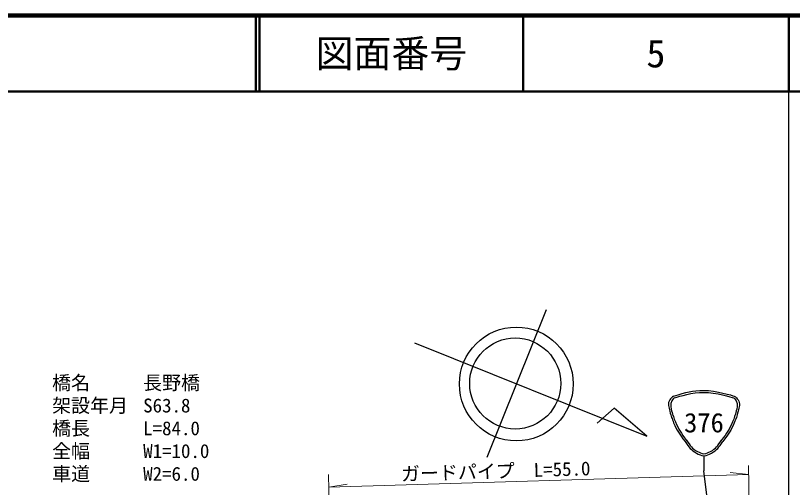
# Model space of a CAD drawing. Units: millimetres at full size, sheet at 1:1000; details may follow other scales. Extents: x 40000 to 680000, y 20000 to 380000.
# Drawn here: x 477069 to 579500, y 317820 to 380000 of the extents above; entities that cross this region are included whole.
import ezdxf
from ezdxf.enums import TextEntityAlignment as Align

# ---------------------------------------------------------------- set-up
doc = ezdxf.new("R2010")
doc.units = ezdxf.units.MM
doc.header["$LTSCALE"] = 1000
for name, color, linetype, lineweight in [('M-BMK-SRVR', 3, 'Continuous', 25), ('M-STR-HTXT', 7, 'Continuous', 13), ('M-STR-STRC', 7, 'Continuous', 25), ('M-TTL', 2, 'Continuous', 140), ('M-TTL-BAND', 7, 'Continuous', 25), ('M-TTL-LINE', 7, 'Continuous', 50)]:
    doc.layers.add(name, color=color, linetype=linetype, lineweight=lineweight)
doc.layers.add('M-TTL-TXT', color=7, linetype='Continuous')
doc.styles.add('ＭＳ ゴシック', font='')
doc.styles.get('ＭＳ ゴシック').set_extended_font_data('MS Gothic')

msp = doc.modelspace()

# ---------------------------------------------------------------- linework, layer by layer
at = {"layer": 'M-BMK-SRVR'}
for p, q in [((547013, 341238), (539200, 321745)), ((529648, 336886), (560306, 324598)), ((555992, 328273), (553745, 326284)), ((560306, 324598), (555992, 328273))]:
    msp.add_line(p, q, dxfattribs=at)
for centre, radius in [((543091, 331452), 7500), ((542948, 331519), 6000)]:
    msp.add_circle(centre, radius, dxfattribs=at)
at = {"layer": 'M-STR-HTXT'}
for p, q in [((573969, 302295), (573702, 320707)), ((573719, 319506), (571279, 319775)), ((518935, 287539), (518351, 319548)), ((518382, 317840), (573719, 319506)), ((518382, 317840), (520802, 318255))]:
    msp.add_line(p, q, dxfattribs=at)
at = {"layer": 'M-STR-STRC'}
for p in [(567833, 321999), (571955, 285093)]:
    msp.add_line(p, (567833, 319999), dxfattribs=at)
for points, knots in [([(563833, 329856), (563596, 329709), (563484, 329587), (563333, 329356), (563012, 328866), (563198, 328431), (563333, 327856)], [0, 0, 0, 0, 1, 1, 1, 2, 2, 2, 2]), ([(563833, 329856), (565532, 330385), (566243, 330611), (567833, 330604), (569422, 330598), (571594, 329929), (571833, 329856)], [0, 0, 0, 0, 1, 1, 1, 2, 2, 2, 2]), ([(563930, 329617), (564667, 329847), (566282, 330350), (567833, 330350), (569383, 330350), (571496, 329698), (571734, 329624)], [0, 0, 0, 0, 1, 1, 1, 2, 2, 2, 2]), ([(571833, 329856), (572069, 329709), (572181, 329587), (572333, 329356), (572653, 328866), (572467, 328431), (572333, 327856)], [0, 0, 0, 0, 1, 1, 1, 2, 2, 2, 2]), ([(563926, 329621), (563871, 329573), (563693, 329416), (563583, 329253), (563295, 328826), (563515, 328114), (563570, 327935)], [0, 0, 0, 0, 1, 1, 1, 2, 2, 2, 2]), ([(571736, 329624), (571792, 329576), (571972, 329417), (572083, 329253), (572371, 328825), (572150, 328112), (572095, 327934)], [0, 0, 0, 0, 1, 1, 1, 2, 2, 2, 2]), ([(563333, 327856), (563513, 327157), (563600, 326928), (563833, 326356), (564261, 325301), (564570, 324947), (565333, 323856)], [0, 0, 0, 0, 1, 1, 1, 2, 2, 2, 2]), ([(563570, 327935), (563747, 327248), (563833, 327024), (564061, 326461), (564485, 325416), (564792, 325065), (565547, 323985)], [0, 0, 0, 0, 1, 1, 1, 2, 2, 2, 2]), ([(572095, 327935), (571918, 327248), (571832, 327024), (571604, 326461), (571180, 325416), (570873, 325065), (570118, 323985)], [0, 0, 0, 0, 1, 1, 1, 2, 2, 2, 2]), ([(572333, 327856), (572152, 327157), (572065, 326928), (571833, 326356), (571404, 325301), (571095, 324947), (570333, 323856)], [0, 0, 0, 0, 1, 1, 1, 2, 2, 2, 2]), ([(565333, 323856), (565882, 323130), (566092, 322727), (566833, 322356), (567203, 322170), (567418, 322000), (567833, 322000), (568247, 322000), (568462, 322170), (568833, 322356), (569573, 322727), (569783, 323130), (570333, 323856)], [0, 0, 0, 0, 1, 1, 1, 2, 2, 2, 3, 3, 3, 4, 4, 4, 4]), ([(565509, 324033), (566044, 323326), (566244, 322926), (566970, 322573), (567291, 322416), (567475, 322265), (567833, 322265), (568190, 322265), (568374, 322416), (568696, 322573), (569421, 322926), (569621, 323326), (570156, 324033)], [0, 0, 0, 0, 1, 1, 1, 2, 2, 2, 3, 3, 3, 4, 4, 4, 4])]:
    msp.add_open_spline(points, degree=3, knots=knots, dxfattribs=at)
at = {"layer": 'M-TTL'}
msp.add_line((680000, 380000), (40000, 380000), dxfattribs=at)
at = {"layer": 'M-TTL-BAND'}
msp.add_line((579000, 20000), (579000, 370000), dxfattribs=at)
at = {"layer": 'M-TTL-LINE'}
for p, q in [((508747, 380000), (508747, 370000)), ((509247, 380000), (509247, 370000)), ((543997, 380000), (543997, 370000)), ((579000, 380000), (579000, 370000)), ((40000, 370000), (680000, 370000))]:
    msp.add_line(p, q, dxfattribs=at)

# ---------------------------------------------------------------- texts
at = {"layer": 'M-STR-HTXT', "style": 'ＭＳ ゴシック'}
for s, p in [('橋名', (481895, 330149)), ('長野橋', (493895, 330149)), ('架設年月', (481895, 327149)), ('S63.8', (493895, 327149)), ('橋長', (481895, 324149)), ('L=84.0', (493895, 324149)), ('全幅', (481895, 321149)), ('W1=10.0', (493895, 321149)), ('車道', (481895, 318149)), ('W2=6.0', (493895, 318149))]:
    msp.add_text(s, height=1833, dxfattribs=at).set_placement(p, align=Align.BOTTOM_LEFT)
msp.add_text('ガードパイプ\u3000L=55.0', height=1833, rotation=1.725, dxfattribs=at).set_placement((527934, 318128), align=Align.BOTTOM_LEFT)
at = {"layer": 'M-STR-STRC', "style": 'ＭＳ ゴシック'}
msp.add_text('376', height=2566, dxfattribs=at).set_placement((567833, 326356), align=Align.MIDDLE_CENTER)
at = {"layer": 'M-TTL-TXT', "style": 'ＭＳ ゴシック'}
for s, p in [('図面番号', (526622, 375000)), ('5', (561497, 375000))]:
    msp.add_text(s, height=3666, dxfattribs=at).set_placement(p, align=Align.MIDDLE_CENTER)

doc.saveas('drawing.dxf')
